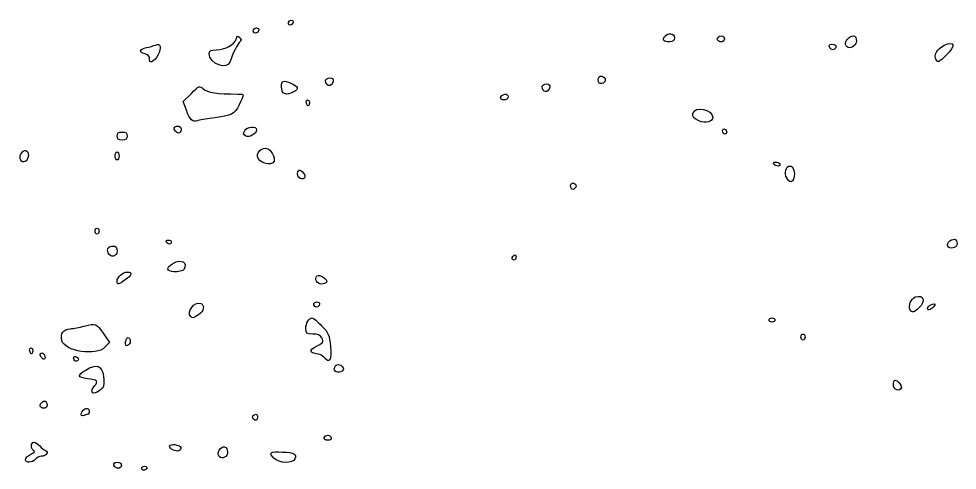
# Model space of a CAD drawing. Header units: centimetres. Extents: x -9.1 to 23.1, y -7.7 to 7.6.
# Drawn here: x -5.655 to -2.598, y 0.553 to 2.025 of the extents above; entities that cross this region are included whole.
import ezdxf

# ---------------------------------------------------------------- set-up
doc = ezdxf.new("R2010")
doc.units = ezdxf.units.CM
doc.header["$MEASUREMENT"] = 0
doc.layers.add('Layer 1', color=7, linetype='Continuous')

msp = doc.modelspace()

# ---------------------------------------------------------------- linework, layer by layer
at = {"layer": 'Layer 1'}
for points, knots in [([(-4.76185, 2.0192), (-4.76807, 2.02542), (-4.78055, 2.01533), (-4.77591, 2.00784), (-4.77591, 2.00784), (-4.77315, 2.00338), (-4.7695, 2.00349), (-4.76481, 2.00825), (-4.76481, 2.00825), (-4.76096, 2.01208), (-4.75963, 2.01705), (-4.76185, 2.01927), (-4.76185, 2.01927), (-4.76185, 2.01927), (-4.76185, 2.0192), (-4.76185, 2.0192)], [0, 0, 0, 0, 0.2, 0.2, 0.2, 0.2, 0.4, 0.4, 0.4, 0.4, 0.6, 0.6, 0.6, 0.6, 1, 1, 1, 1]), ([(-4.87285, 1.98804), (-4.87143, 1.99231), (-4.87492, 1.9958), (-4.88061, 1.9958), (-4.88061, 1.9958), (-4.8863, 1.9958), (-4.89095, 1.99115), (-4.89095, 1.98546), (-4.89095, 1.98546), (-4.89095, 1.97393), (-4.87689, 1.97594), (-4.87285, 1.98805), (-4.87285, 1.98805), (-4.87285, 1.98805), (-4.87285, 1.98804), (-4.87285, 1.98804)], [0, 0, 0, 0, 0.2, 0.2, 0.2, 0.2, 0.4, 0.4, 0.4, 0.4, 0.6, 0.6, 0.6, 0.6, 1, 1, 1, 1]), ([(-4.96606, 1.88632), (-4.9599, 1.90811), (-4.94088, 1.94607), (-4.93347, 1.95136), (-4.93347, 1.95136), (-4.92935, 1.95432), (-4.93002, 1.95901), (-4.93531, 1.96431), (-4.93531, 1.96431), (-4.94205, 1.97105), (-4.9443, 1.97008), (-4.94715, 1.95918), (-4.94715, 1.95918), (-4.95195, 1.94084), (-4.98271, 1.92387), (-5.01116, 1.92387), (-5.01116, 1.92387), (-5.02948, 1.92387), (-5.03464, 1.92128), (-5.03464, 1.91204), (-5.03464, 1.91204), (-5.03464, 1.8781), (-4.97473, 1.85563), (-4.96605, 1.88632), (-4.96605, 1.88632), (-4.96605, 1.88632), (-4.96606, 1.88632), (-4.96606, 1.88632)], [0, 0, 0, 0, 0.125, 0.125, 0.125, 0.125, 0.25, 0.25, 0.25, 0.25, 0.375, 0.375, 0.375, 0.375, 0.5, 0.5, 0.5, 0.5, 0.625, 0.625, 0.625, 0.625, 0.75, 0.75, 0.75, 0.75, 1, 1, 1, 1]), ([(-3.51942, 1.96312), (-3.51942, 1.9783), (-3.53989, 1.98107), (-3.55122, 1.96742), (-3.55122, 1.96742), (-3.56037, 1.9564), (-3.55432, 1.95006), (-3.53466, 1.95006), (-3.53466, 1.95006), (-3.52378, 1.95006), (-3.51942, 1.95381), (-3.51942, 1.96312)], [0, 0, 0, 0, 0.25, 0.25, 0.25, 0.25, 0.5, 0.5, 0.5, 0.5, 1, 1, 1, 1]), ([(-3.35614, 1.95987), (-3.35614, 1.96526), (-3.36037, 1.96966), (-3.36555, 1.96966), (-3.36555, 1.96966), (-3.37646, 1.96966), (-3.38383, 1.96034), (-3.37773, 1.95425), (-3.37773, 1.95425), (-3.36992, 1.94644), (-3.35614, 1.95003), (-3.35614, 1.95987)], [0, 0, 0, 0, 0.25, 0.25, 0.25, 0.25, 0.5, 0.5, 0.5, 0.5, 1, 1, 1, 1]), ([(-2.93153, 1.94015), (-2.9233, 1.95006), (-2.92662, 1.96962), (-2.93654, 1.96962), (-2.93654, 1.96962), (-2.94958, 1.96962), (-2.96602, 1.95134), (-2.96212, 1.94118), (-2.96212, 1.94118), (-2.95699, 1.92781), (-2.94219, 1.92731), (-2.93153, 1.94015)], [0, 0, 0, 0, 0.25, 0.25, 0.25, 0.25, 0.5, 0.5, 0.5, 0.5, 1, 1, 1, 1]), ([(-5.20184, 1.90696), (-5.18881, 1.93115), (-5.19271, 1.94702), (-5.20991, 1.93981), (-5.20991, 1.93981), (-5.21583, 1.93734), (-5.22891, 1.93345), (-5.23896, 1.9312), (-5.23896, 1.9312), (-5.26231, 1.92598), (-5.26458, 1.91579), (-5.24353, 1.91064), (-5.24353, 1.91064), (-5.23292, 1.90805), (-5.22787, 1.90279), (-5.22912, 1.89565), (-5.22912, 1.89565), (-5.2325, 1.87632), (-5.21427, 1.88387), (-5.20183, 1.90696), (-5.20183, 1.90696), (-5.20183, 1.90696), (-5.20184, 1.90696), (-5.20184, 1.90696)], [0, 0, 0, 0, 0.1428571, 0.1428571, 0.1428571, 0.1428571, 0.2857143, 0.2857143, 0.2857143, 0.2857143, 0.4285714, 0.4285714, 0.4285714, 0.4285714, 0.5714286, 0.5714286, 0.5714286, 0.5714286, 0.7142857, 0.7142857, 0.7142857, 0.7142857, 1, 1, 1, 1]), ([(-2.99345, 1.9305), (-2.99121, 1.93412), (-2.99411, 1.93889), (-2.99988, 1.94111), (-2.99988, 1.94111), (-3.01239, 1.94591), (-3.01935, 1.94062), (-3.01334, 1.9309), (-3.01334, 1.9309), (-3.00792, 1.92212), (-2.99874, 1.92195), (-2.99345, 1.93049), (-2.99345, 1.93049), (-2.99345, 1.93049), (-2.99345, 1.9305), (-2.99345, 1.9305)], [0, 0, 0, 0, 0.2, 0.2, 0.2, 0.2, 0.4, 0.4, 0.4, 0.4, 0.6, 0.6, 0.6, 0.6, 1, 1, 1, 1]), ([(-2.6332, 1.90738), (-2.60213, 1.93756), (-2.60643, 1.95534), (-2.64083, 1.93894), (-2.64083, 1.93894), (-2.66355, 1.9281), (-2.67596, 1.90584), (-2.66719, 1.89164), (-2.66719, 1.89164), (-2.66094, 1.88153), (-2.65879, 1.88253), (-2.6332, 1.90738)], [0, 0, 0, 0, 0.25, 0.25, 0.25, 0.25, 0.5, 0.5, 0.5, 0.5, 1, 1, 1, 1]), ([(-3.74448, 1.82592), (-3.74448, 1.83121), (-3.74962, 1.83653), (-3.75591, 1.83774), (-3.75591, 1.83774), (-3.76393, 1.8393), (-3.76734, 1.83576), (-3.76734, 1.82592), (-3.76734, 1.82592), (-3.76734, 1.81608), (-3.76393, 1.81256), (-3.75591, 1.8141), (-3.75591, 1.8141), (-3.74962, 1.81529), (-3.74448, 1.82063), (-3.74448, 1.82592)], [0, 0, 0, 0, 0.2, 0.2, 0.2, 0.2, 0.4, 0.4, 0.4, 0.4, 0.6, 0.6, 0.6, 0.6, 1, 1, 1, 1]), ([(-5.02428, 1.70182), (-4.95807, 1.71061), (-4.95255, 1.71334), (-4.9372, 1.74493), (-4.9372, 1.74493), (-4.91961, 1.78114), (-4.91945, 1.77969), (-4.94101, 1.77982), (-4.94101, 1.77982), (-5.00894, 1.78023), (-5.04067, 1.7848), (-5.05312, 1.79607), (-5.05312, 1.79607), (-5.06625, 1.80796), (-5.06693, 1.80771), (-5.09272, 1.78192), (-5.09272, 1.78192), (-5.09272, 1.78192), (-5.11896, 1.75568), (-5.11896, 1.75568), (-5.11896, 1.75568), (-5.11896, 1.75568), (-5.10898, 1.72741), (-5.10898, 1.72741), (-5.10898, 1.72741), (-5.09804, 1.69641), (-5.08825, 1.68691), (-5.07326, 1.69278), (-5.07326, 1.69278), (-5.06787, 1.69488), (-5.04583, 1.69896), (-5.02428, 1.70182)], [0, 0, 0, 0, 0.1111111, 0.1111111, 0.1111111, 0.1111111, 0.2222222, 0.2222222, 0.2222222, 0.2222222, 0.3333333, 0.3333333, 0.3333333, 0.3333333, 0.4444444, 0.4444444, 0.4444444, 0.4444444, 0.5555556, 0.5555556, 0.5555556, 0.5555556, 0.6666667, 0.6666667, 0.6666667, 0.6666667, 0.7777778, 0.7777778, 0.7777778, 0.7777778, 1, 1, 1, 1]), ([(-4.75965, 1.78696), (-4.74148, 1.79668), (-4.74402, 1.80503), (-4.76824, 1.81519), (-4.76824, 1.81519), (-4.79345, 1.82576), (-4.79926, 1.82362), (-4.79926, 1.80376), (-4.79926, 1.80376), (-4.79926, 1.77953), (-4.78491, 1.77344), (-4.75964, 1.78696), (-4.75964, 1.78696), (-4.75964, 1.78696), (-4.75965, 1.78696), (-4.75965, 1.78696)], [0, 0, 0, 0, 0.2, 0.2, 0.2, 0.2, 0.4, 0.4, 0.4, 0.4, 0.6, 0.6, 0.6, 0.6, 1, 1, 1, 1]), ([(-4.63062, 1.82156), (-4.6292, 1.8289), (-4.63292, 1.83245), (-4.64205, 1.83245), (-4.64205, 1.83245), (-4.6495, 1.83245), (-4.65559, 1.82854), (-4.65559, 1.82374), (-4.65559, 1.82374), (-4.65559, 1.80374), (-4.63443, 1.80189), (-4.63062, 1.82156)], [0, 0, 0, 0, 0.25, 0.25, 0.25, 0.25, 0.5, 0.5, 0.5, 0.5, 1, 1, 1, 1]), ([(-3.92525, 1.80197), (-3.92383, 1.80931), (-3.92755, 1.81286), (-3.93668, 1.81286), (-3.93668, 1.81286), (-3.94413, 1.81286), (-3.95022, 1.80895), (-3.95022, 1.80415), (-3.95022, 1.80415), (-3.95022, 1.78415), (-3.92906, 1.7823), (-3.92525, 1.80197)], [0, 0, 0, 0, 0.25, 0.25, 0.25, 0.25, 0.5, 0.5, 0.5, 0.5, 1, 1, 1, 1]), ([(-4.06099, 1.77102), (-4.06099, 1.7771), (-4.06543, 1.78043), (-4.07188, 1.77918), (-4.07188, 1.77918), (-4.08827, 1.77601), (-4.09052, 1.76074), (-4.0746, 1.76074), (-4.0746, 1.76074), (-4.06658, 1.76074), (-4.06099, 1.76496), (-4.06099, 1.77102)], [0, 0, 0, 0, 0.25, 0.25, 0.25, 0.25, 0.5, 0.5, 0.5, 0.5, 1, 1, 1, 1]), ([(-4.7101, 1.75889), (-4.71674, 1.76553), (-4.72222, 1.75551), (-4.71677, 1.74672), (-4.71677, 1.74672), (-4.71265, 1.74006), (-4.71112, 1.74006), (-4.7089, 1.74672), (-4.7089, 1.74672), (-4.70739, 1.75126), (-4.70792, 1.75674), (-4.7101, 1.75892), (-4.7101, 1.75892), (-4.7101, 1.75892), (-4.7101, 1.75889), (-4.7101, 1.75889)], [0, 0, 0, 0, 0.2, 0.2, 0.2, 0.2, 0.4, 0.4, 0.4, 0.4, 0.6, 0.6, 0.6, 0.6, 1, 1, 1, 1]), ([(-3.39473, 1.70458), (-3.39473, 1.73081), (-3.45525, 1.74202), (-3.45888, 1.71646), (-3.45888, 1.71646), (-3.46051, 1.70497), (-3.45615, 1.69961), (-3.43938, 1.69256), (-3.43938, 1.69256), (-3.41618, 1.6828), (-3.39474, 1.68857), (-3.39474, 1.70457), (-3.39474, 1.70457), (-3.39474, 1.70457), (-3.39473, 1.70458), (-3.39473, 1.70458)], [0, 0, 0, 0, 0.2, 0.2, 0.2, 0.2, 0.4, 0.4, 0.4, 0.4, 0.6, 0.6, 0.6, 0.6, 1, 1, 1, 1]), ([(-5.30177, 1.64311), (-5.30177, 1.65269), (-5.30612, 1.65617), (-5.3181, 1.65617), (-5.3181, 1.65617), (-5.33007, 1.65617), (-5.33443, 1.65267), (-5.33443, 1.64311), (-5.33443, 1.64311), (-5.33443, 1.63353), (-5.33008, 1.63005), (-5.3181, 1.63005), (-5.3181, 1.63005), (-5.30613, 1.63005), (-5.30177, 1.63355), (-5.30177, 1.64311)], [0, 0, 0, 0, 0.2, 0.2, 0.2, 0.2, 0.4, 0.4, 0.4, 0.4, 0.6, 0.6, 0.6, 0.6, 1, 1, 1, 1]), ([(-5.1257, 1.66635), (-5.1257, 1.67595), (-5.13964, 1.67923), (-5.14741, 1.67146), (-5.14741, 1.67146), (-5.15332, 1.66555), (-5.13868, 1.64891), (-5.13149, 1.65335), (-5.13149, 1.65335), (-5.1283, 1.65533), (-5.1257, 1.66116), (-5.1257, 1.66634), (-5.1257, 1.66634), (-5.1257, 1.66634), (-5.1257, 1.66635), (-5.1257, 1.66635)], [0, 0, 0, 0, 0.2, 0.2, 0.2, 0.2, 0.4, 0.4, 0.4, 0.4, 0.6, 0.6, 0.6, 0.6, 1, 1, 1, 1]), ([(-4.8806, 1.6635), (-4.8806, 1.67664), (-4.91052, 1.67461), (-4.91908, 1.66087), (-4.91908, 1.66087), (-4.92469, 1.65188), (-4.92412, 1.64788), (-4.91656, 1.64317), (-4.91656, 1.64317), (-4.90498, 1.63595), (-4.8806, 1.64972), (-4.8806, 1.66348), (-4.8806, 1.66348), (-4.8806, 1.66348), (-4.8806, 1.6635), (-4.8806, 1.6635)], [0, 0, 0, 0, 0.2, 0.2, 0.2, 0.2, 0.4, 0.4, 0.4, 0.4, 0.6, 0.6, 0.6, 0.6, 1, 1, 1, 1]), ([(-3.34921, 1.65578), (-3.34921, 1.65916), (-3.35215, 1.66374), (-3.35574, 1.66596), (-3.35574, 1.66596), (-3.35933, 1.66818), (-3.36227, 1.66542), (-3.36227, 1.65981), (-3.36227, 1.65981), (-3.36227, 1.65421), (-3.35933, 1.64963), (-3.35574, 1.64963), (-3.35574, 1.64963), (-3.35215, 1.64963), (-3.34921, 1.65239), (-3.34921, 1.65578)], [0, 0, 0, 0, 0.2, 0.2, 0.2, 0.2, 0.4, 0.4, 0.4, 0.4, 0.6, 0.6, 0.6, 0.6, 1, 1, 1, 1]), ([(-5.62506, 1.57215), (-5.61873, 1.5921), (-5.63334, 1.60441), (-5.64485, 1.58882), (-5.64485, 1.58882), (-5.65489, 1.57522), (-5.65115, 1.55843), (-5.63807, 1.55843), (-5.63807, 1.55843), (-5.63331, 1.55843), (-5.62745, 1.56461), (-5.62506, 1.57215)], [0, 0, 0, 0, 0.25, 0.25, 0.25, 0.25, 0.5, 0.5, 0.5, 0.5, 1, 1, 1, 1]), ([(-5.3281, 1.57802), (-5.3281, 1.5852), (-5.33104, 1.59108), (-5.33463, 1.59108), (-5.33463, 1.59108), (-5.33822, 1.59108), (-5.34116, 1.58521), (-5.34116, 1.57802), (-5.34116, 1.57802), (-5.34116, 1.57083), (-5.33822, 1.56496), (-5.33463, 1.56496), (-5.33463, 1.56496), (-5.33104, 1.56496), (-5.3281, 1.57084), (-5.3281, 1.57802)], [0, 0, 0, 0, 0.2, 0.2, 0.2, 0.2, 0.4, 0.4, 0.4, 0.4, 0.6, 0.6, 0.6, 0.6, 1, 1, 1, 1]), ([(-4.82347, 1.56061), (-4.81856, 1.57341), (-4.83362, 1.60024), (-4.84718, 1.60285), (-4.84718, 1.60285), (-4.86229, 1.60577), (-4.87773, 1.59262), (-4.87773, 1.57686), (-4.87773, 1.57686), (-4.87773, 1.55697), (-4.83033, 1.54276), (-4.82348, 1.56061), (-4.82348, 1.56061), (-4.82348, 1.56061), (-4.82347, 1.56061), (-4.82347, 1.56061)], [0, 0, 0, 0, 0.2, 0.2, 0.2, 0.2, 0.4, 0.4, 0.4, 0.4, 0.6, 0.6, 0.6, 0.6, 1, 1, 1, 1]), ([(-4.72722, 1.52219), (-4.73182, 1.52773), (-4.73816, 1.53226), (-4.74131, 1.53226), (-4.74131, 1.53226), (-4.7502, 1.53226), (-4.74806, 1.5076), (-4.73888, 1.50423), (-4.73888, 1.50423), (-4.7256, 1.49936), (-4.718, 1.51107), (-4.72722, 1.52218), (-4.72722, 1.52218), (-4.72722, 1.52218), (-4.72722, 1.52219), (-4.72722, 1.52219)], [0, 0, 0, 0, 0.2, 0.2, 0.2, 0.2, 0.4, 0.4, 0.4, 0.4, 0.6, 0.6, 0.6, 0.6, 1, 1, 1, 1]), ([(-3.17626, 1.55176), (-3.17848, 1.55534), (-3.1847, 1.55829), (-3.19009, 1.55829), (-3.19009, 1.55829), (-3.19548, 1.55829), (-3.19807, 1.55537), (-3.19585, 1.55176), (-3.19585, 1.55176), (-3.19363, 1.54818), (-3.18741, 1.54523), (-3.18202, 1.54523), (-3.18202, 1.54523), (-3.17663, 1.54523), (-3.17404, 1.54815), (-3.17626, 1.55176)], [0, 0, 0, 0, 0.2, 0.2, 0.2, 0.2, 0.4, 0.4, 0.4, 0.4, 0.6, 0.6, 0.6, 0.6, 1, 1, 1, 1]), ([(-3.13056, 1.50614), (-3.12509, 1.52337), (-3.13241, 1.54533), (-3.14362, 1.54533), (-3.14362, 1.54533), (-3.15616, 1.54533), (-3.16204, 1.52225), (-3.15355, 1.50639), (-3.15355, 1.50639), (-3.14452, 1.48951), (-3.13587, 1.48942), (-3.13056, 1.50598), (-3.13056, 1.50598), (-3.13056, 1.50598), (-3.13056, 1.50614), (-3.13056, 1.50614)], [0, 0, 0, 0, 0.2, 0.2, 0.2, 0.2, 0.4, 0.4, 0.4, 0.4, 0.6, 0.6, 0.6, 0.6, 1, 1, 1, 1]), ([(-3.84367, 1.48712), (-3.85234, 1.49579), (-3.86195, 1.48391), (-3.85516, 1.47292), (-3.85516, 1.47292), (-3.852, 1.46781), (-3.84878, 1.46781), (-3.84367, 1.47292), (-3.84367, 1.47292), (-3.83856, 1.47803), (-3.83856, 1.48201), (-3.84367, 1.48712)], [0, 0, 0, 0, 0.25, 0.25, 0.25, 0.25, 0.5, 0.5, 0.5, 0.5, 1, 1, 1, 1]), ([(-5.39333, 1.33309), (-5.39333, 1.33848), (-5.39627, 1.34289), (-5.39986, 1.34289), (-5.39986, 1.34289), (-5.40345, 1.34289), (-5.40639, 1.33848), (-5.40639, 1.33309), (-5.40639, 1.33309), (-5.40639, 1.3277), (-5.40345, 1.3233), (-5.39986, 1.3233), (-5.39986, 1.3233), (-5.39627, 1.3233), (-5.39333, 1.32771), (-5.39333, 1.33309)], [0, 0, 0, 0, 0.2, 0.2, 0.2, 0.2, 0.4, 0.4, 0.4, 0.4, 0.6, 0.6, 0.6, 0.6, 1, 1, 1, 1]), ([(-5.33474, 1.26806), (-5.33474, 1.27987), (-5.33825, 1.28439), (-5.34742, 1.28439), (-5.34742, 1.28439), (-5.36281, 1.28439), (-5.36881, 1.27606), (-5.36346, 1.26212), (-5.36346, 1.26212), (-5.35677, 1.24468), (-5.33475, 1.24924), (-5.33475, 1.26806), (-5.33475, 1.26806), (-5.33475, 1.26806), (-5.33474, 1.26806), (-5.33474, 1.26806)], [0, 0, 0, 0, 0.2, 0.2, 0.2, 0.2, 0.4, 0.4, 0.4, 0.4, 0.6, 0.6, 0.6, 0.6, 1, 1, 1, 1]), ([(-5.15788, 1.29734), (-5.15788, 1.30092), (-5.16246, 1.30387), (-5.16806, 1.30387), (-5.16806, 1.30387), (-5.17366, 1.30387), (-5.17643, 1.30095), (-5.17421, 1.29734), (-5.17421, 1.29734), (-5.17199, 1.29376), (-5.16741, 1.29081), (-5.16403, 1.29081), (-5.16403, 1.29081), (-5.16065, 1.29081), (-5.15788, 1.29373), (-5.15788, 1.29734)], [0, 0, 0, 0, 0.2, 0.2, 0.2, 0.2, 0.4, 0.4, 0.4, 0.4, 0.6, 0.6, 0.6, 0.6, 1, 1, 1, 1]), ([(-2.6008, 1.28458), (-2.59847, 1.28833), (-2.59826, 1.29582), (-2.60032, 1.30119), (-2.60032, 1.30119), (-2.60507, 1.31357), (-2.63039, 1.30189), (-2.63039, 1.2873), (-2.63039, 1.2873), (-2.63039, 1.27637), (-2.6072, 1.27424), (-2.60081, 1.28458), (-2.60081, 1.28458), (-2.60081, 1.28458), (-2.6008, 1.28458), (-2.6008, 1.28458)], [0, 0, 0, 0, 0.2, 0.2, 0.2, 0.2, 0.4, 0.4, 0.4, 0.4, 0.6, 0.6, 0.6, 0.6, 1, 1, 1, 1]), ([(-4.03505, 1.24885), (-4.03505, 1.25445), (-4.03799, 1.25722), (-4.04158, 1.255), (-4.04158, 1.255), (-4.04517, 1.25278), (-4.04811, 1.2482), (-4.04811, 1.24482), (-4.04811, 1.24482), (-4.04811, 1.24144), (-4.04517, 1.23867), (-4.04158, 1.23867), (-4.04158, 1.23867), (-4.03799, 1.23867), (-4.03505, 1.24325), (-4.03505, 1.24885)], [0, 0, 0, 0, 0.2, 0.2, 0.2, 0.2, 0.4, 0.4, 0.4, 0.4, 0.6, 0.6, 0.6, 0.6, 1, 1, 1, 1]), ([(-5.11374, 1.21503), (-5.10941, 1.23785), (-5.1345, 1.24177), (-5.1607, 1.22236), (-5.1607, 1.22236), (-5.17815, 1.20944), (-5.16756, 1.19844), (-5.1399, 1.20075), (-5.1399, 1.20075), (-5.12269, 1.20219), (-5.11542, 1.20616), (-5.11374, 1.21502), (-5.11374, 1.21502), (-5.11374, 1.21502), (-5.11374, 1.21503), (-5.11374, 1.21503)], [0, 0, 0, 0, 0.2, 0.2, 0.2, 0.2, 0.4, 0.4, 0.4, 0.4, 0.6, 0.6, 0.6, 0.6, 1, 1, 1, 1]), ([(-5.30795, 1.17387), (-5.28603, 1.18948), (-5.28353, 1.19955), (-5.30158, 1.19955), (-5.30158, 1.19955), (-5.31637, 1.19955), (-5.3347, 1.18302), (-5.3347, 1.16969), (-5.3347, 1.16969), (-5.3347, 1.15722), (-5.33039, 1.15789), (-5.30795, 1.17386), (-5.30795, 1.17386), (-5.30795, 1.17386), (-5.30795, 1.17387), (-5.30795, 1.17387)], [0, 0, 0, 0, 0.2, 0.2, 0.2, 0.2, 0.4, 0.4, 0.4, 0.4, 0.6, 0.6, 0.6, 0.6, 1, 1, 1, 1]), ([(-4.65248, 1.16644), (-4.64707, 1.1752), (-4.67639, 1.1943), (-4.68383, 1.18686), (-4.68383, 1.18686), (-4.69311, 1.17758), (-4.68354, 1.16035), (-4.66912, 1.16035), (-4.66912, 1.16035), (-4.66204, 1.16035), (-4.65455, 1.16307), (-4.65248, 1.16643), (-4.65248, 1.16643), (-4.65248, 1.16643), (-4.65248, 1.16644), (-4.65248, 1.16644)], [0, 0, 0, 0, 0.2, 0.2, 0.2, 0.2, 0.4, 0.4, 0.4, 0.4, 0.6, 0.6, 0.6, 0.6, 1, 1, 1, 1]), ([(-5.06942, 1.06036), (-5.05184, 1.07188), (-5.04801, 1.09209), (-5.06237, 1.0976), (-5.06237, 1.0976), (-5.08265, 1.10538), (-5.10963, 1.06911), (-5.09469, 1.05416), (-5.09469, 1.05416), (-5.08869, 1.04816), (-5.08765, 1.04841), (-5.06942, 1.06036)], [0, 0, 0, 0, 0.25, 0.25, 0.25, 0.25, 0.5, 0.5, 0.5, 0.5, 1, 1, 1, 1]), ([(-4.67492, 1.09591), (-4.67492, 1.09929), (-4.67933, 1.10206), (-4.68472, 1.10206), (-4.68472, 1.10206), (-4.69482, 1.10206), (-4.6977, 1.09435), (-4.69034, 1.087), (-4.69034, 1.087), (-4.68512, 1.08178), (-4.67492, 1.0877), (-4.67492, 1.09592), (-4.67492, 1.09592), (-4.67492, 1.09592), (-4.67492, 1.09591), (-4.67492, 1.09591)], [0, 0, 0, 0, 0.2, 0.2, 0.2, 0.2, 0.4, 0.4, 0.4, 0.4, 0.6, 0.6, 0.6, 0.6, 1, 1, 1, 1]), ([(-2.72309, 1.08272), (-2.69973, 1.10448), (-2.70729, 1.12716), (-2.73496, 1.11837), (-2.73496, 1.11837), (-2.74859, 1.11405), (-2.75877, 1.08811), (-2.75147, 1.0763), (-2.75147, 1.0763), (-2.7453, 1.06632), (-2.7392, 1.0677), (-2.72308, 1.08271), (-2.72308, 1.08271), (-2.72308, 1.08271), (-2.72309, 1.08272), (-2.72309, 1.08272)], [0, 0, 0, 0, 0.2, 0.2, 0.2, 0.2, 0.4, 0.4, 0.4, 0.4, 0.6, 0.6, 0.6, 0.6, 1, 1, 1, 1]), ([(-2.67574, 1.08648), (-2.66816, 1.09561), (-2.66864, 1.09671), (-2.6793, 1.09464), (-2.6793, 1.09464), (-2.68607, 1.09332), (-2.69284, 1.08858), (-2.69433, 1.08409), (-2.69433, 1.08409), (-2.69821, 1.07244), (-2.6861, 1.074), (-2.67574, 1.08648)], [0, 0, 0, 0, 0.25, 0.25, 0.25, 0.25, 0.5, 0.5, 0.5, 0.5, 1, 1, 1, 1]), ([(-4.63959, 0.95587), (-4.64321, 0.99463), (-4.64619, 1.00172), (-4.66848, 1.02445), (-4.66848, 1.02445), (-4.68215, 1.03839), (-4.6958, 1.0498), (-4.69881, 1.0498), (-4.69881, 1.0498), (-4.7099, 1.0498), (-4.71997, 1.03363), (-4.71997, 1.01584), (-4.71997, 1.01584), (-4.71997, 0.99933), (-4.71777, 0.99755), (-4.69734, 0.99755), (-4.69734, 0.99755), (-4.68163, 0.99755), (-4.67264, 0.99368), (-4.66793, 0.98488), (-4.66793, 0.98488), (-4.66087, 0.9717), (-4.66269, 0.96927), (-4.69019, 0.9551), (-4.69019, 0.9551), (-4.70834, 0.94575), (-4.70649, 0.93583), (-4.68616, 0.93348), (-4.68616, 0.93348), (-4.67654, 0.93237), (-4.66516, 0.92723), (-4.66087, 0.92205), (-4.66087, 0.92205), (-4.64249, 0.8999), (-4.63542, 0.91114), (-4.6396, 0.95587), (-4.6396, 0.95587), (-4.6396, 0.95587), (-4.63959, 0.95587), (-4.63959, 0.95587)], [0, 0, 0, 0, 0.0909091, 0.0909091, 0.0909091, 0.0909091, 0.1818182, 0.1818182, 0.1818182, 0.1818182, 0.2727273, 0.2727273, 0.2727273, 0.2727273, 0.3636364, 0.3636364, 0.3636364, 0.3636364, 0.4545455, 0.4545455, 0.4545455, 0.4545455, 0.5454545, 0.5454545, 0.5454545, 0.5454545, 0.6363636, 0.6363636, 0.6363636, 0.6363636, 0.7272727, 0.7272727, 0.7272727, 0.7272727, 0.8181818, 0.8181818, 0.8181818, 0.8181818, 1, 1, 1, 1]), ([(-3.19194, 1.04328), (-3.19194, 1.04686), (-3.19635, 1.04981), (-3.20174, 1.04981), (-3.20174, 1.04981), (-3.20713, 1.04981), (-3.21154, 1.04689), (-3.21154, 1.04328), (-3.21154, 1.04328), (-3.21154, 1.0397), (-3.20713, 1.03675), (-3.20174, 1.03675), (-3.20174, 1.03675), (-3.19635, 1.03675), (-3.19194, 1.03967), (-3.19194, 1.04328)], [0, 0, 0, 0, 0.2, 0.2, 0.2, 0.2, 0.4, 0.4, 0.4, 0.4, 0.6, 0.6, 0.6, 0.6, 1, 1, 1, 1]), ([(-5.37422, 0.95426), (-5.37422, 0.95426), (-5.35967, 0.96975), (-5.35967, 0.96975), (-5.35967, 0.96975), (-5.35967, 0.96975), (-5.38007, 0.99998), (-5.38007, 0.99998), (-5.38007, 0.99998), (-5.40221, 1.03278), (-5.40338, 1.03322), (-5.442, 1.02297), (-5.442, 1.02297), (-5.45637, 1.01914), (-5.47662, 1.01556), (-5.487, 1.01496), (-5.487, 1.01496), (-5.50987, 1.01364), (-5.52049, 0.99887), (-5.51482, 0.97626), (-5.51482, 0.97626), (-5.50599, 0.94109), (-5.40189, 0.92481), (-5.37422, 0.95426)], [0, 0, 0, 0, 0.1428571, 0.1428571, 0.1428571, 0.1428571, 0.2857143, 0.2857143, 0.2857143, 0.2857143, 0.4285714, 0.4285714, 0.4285714, 0.4285714, 0.5714286, 0.5714286, 0.5714286, 0.5714286, 0.7142857, 0.7142857, 0.7142857, 0.7142857, 1, 1, 1, 1]), ([(-5.2917, 0.9736), (-5.2917, 0.99062), (-5.30451, 0.98955), (-5.30694, 0.97232), (-5.30694, 0.97232), (-5.30843, 0.96175), (-5.30638, 0.95781), (-5.30041, 0.9598), (-5.30041, 0.9598), (-5.29562, 0.96141), (-5.2917, 0.9676), (-5.2917, 0.97359), (-5.2917, 0.97359), (-5.2917, 0.97359), (-5.2917, 0.9736), (-5.2917, 0.9736)], [0, 0, 0, 0, 0.2, 0.2, 0.2, 0.2, 0.4, 0.4, 0.4, 0.4, 0.6, 0.6, 0.6, 0.6, 1, 1, 1, 1]), ([(-3.09408, 0.98777), (-3.09408, 0.99316), (-3.09702, 0.99756), (-3.10061, 0.99756), (-3.10061, 0.99756), (-3.1042, 0.99756), (-3.10714, 0.99315), (-3.10714, 0.98777), (-3.10714, 0.98777), (-3.10714, 0.98239), (-3.1042, 0.97797), (-3.10061, 0.97797), (-3.10061, 0.97797), (-3.09702, 0.97797), (-3.09408, 0.98238), (-3.09408, 0.98777)], [0, 0, 0, 0, 0.2, 0.2, 0.2, 0.2, 0.4, 0.4, 0.4, 0.4, 0.6, 0.6, 0.6, 0.6, 1, 1, 1, 1]), ([(-5.61095, 0.95007), (-5.61759, 0.95671), (-5.62307, 0.94669), (-5.61762, 0.9379), (-5.61762, 0.9379), (-5.6135, 0.93124), (-5.61197, 0.93124), (-5.60975, 0.9379), (-5.60975, 0.9379), (-5.60824, 0.94244), (-5.60877, 0.94792), (-5.61094, 0.95009), (-5.61094, 0.95009), (-5.61094, 0.95009), (-5.61095, 0.95007), (-5.61095, 0.95007)], [0, 0, 0, 0, 0.2, 0.2, 0.2, 0.2, 0.4, 0.4, 0.4, 0.4, 0.6, 0.6, 0.6, 0.6, 1, 1, 1, 1]), ([(-5.57144, 0.92911), (-5.57365, 0.93488), (-5.57857, 0.93769), (-5.58236, 0.93534), (-5.58236, 0.93534), (-5.58709, 0.93242), (-5.58682, 0.92814), (-5.58147, 0.92171), (-5.58147, 0.92171), (-5.57198, 0.91027), (-5.56592, 0.91474), (-5.57143, 0.92911), (-5.57143, 0.92911), (-5.57143, 0.92911), (-5.57144, 0.92911), (-5.57144, 0.92911)], [0, 0, 0, 0, 0.2, 0.2, 0.2, 0.2, 0.4, 0.4, 0.4, 0.4, 0.6, 0.6, 0.6, 0.6, 1, 1, 1, 1]), ([(-5.46385, 0.92111), (-5.47223, 0.92949), (-5.48073, 0.923), (-5.47453, 0.91297), (-5.47453, 0.91297), (-5.47213, 0.9091), (-5.46717, 0.90775), (-5.46351, 0.91001), (-5.46351, 0.91001), (-5.45905, 0.91277), (-5.45916, 0.91642), (-5.46384, 0.92111), (-5.46384, 0.92111), (-5.46384, 0.92111), (-5.46385, 0.92111), (-5.46385, 0.92111)], [0, 0, 0, 0, 0.2, 0.2, 0.2, 0.2, 0.4, 0.4, 0.4, 0.4, 0.6, 0.6, 0.6, 0.6, 1, 1, 1, 1]), ([(-5.38158, 0.82245), (-5.37763, 0.82739), (-5.37648, 0.84331), (-5.37885, 0.86036), (-5.37885, 0.86036), (-5.38372, 0.89546), (-5.40196, 0.90169), (-5.43681, 0.88018), (-5.43681, 0.88018), (-5.46485, 0.86288), (-5.46358, 0.85629), (-5.43137, 0.85197), (-5.43137, 0.85197), (-5.39776, 0.84746), (-5.39438, 0.84392), (-5.40864, 0.82815), (-5.40864, 0.82815), (-5.42265, 0.81267), (-5.41673, 0.79875), (-5.39995, 0.80773), (-5.39995, 0.80773), (-5.39359, 0.81115), (-5.38532, 0.81775), (-5.38157, 0.82244), (-5.38157, 0.82244), (-5.38157, 0.82244), (-5.38158, 0.82245), (-5.38158, 0.82245)], [0, 0, 0, 0, 0.125, 0.125, 0.125, 0.125, 0.25, 0.25, 0.25, 0.25, 0.375, 0.375, 0.375, 0.375, 0.5, 0.5, 0.5, 0.5, 0.625, 0.625, 0.625, 0.625, 0.75, 0.75, 0.75, 0.75, 1, 1, 1, 1]), ([(-4.59862, 0.88075), (-4.59372, 0.88868), (-4.60818, 0.90065), (-4.61866, 0.89733), (-4.61866, 0.89733), (-4.62225, 0.89618), (-4.62614, 0.89036), (-4.6273, 0.88437), (-4.6273, 0.88437), (-4.62972, 0.87186), (-4.60596, 0.86886), (-4.59861, 0.88075), (-4.59861, 0.88075), (-4.59861, 0.88075), (-4.59862, 0.88075), (-4.59862, 0.88075)], [0, 0, 0, 0, 0.2, 0.2, 0.2, 0.2, 0.4, 0.4, 0.4, 0.4, 0.6, 0.6, 0.6, 0.6, 1, 1, 1, 1]), ([(-2.78022, 0.82321), (-2.78022, 0.83262), (-2.79298, 0.84737), (-2.80112, 0.84737), (-2.80112, 0.84737), (-2.80743, 0.84737), (-2.80811, 0.82519), (-2.80199, 0.81907), (-2.80199, 0.81907), (-2.79451, 0.81159), (-2.78022, 0.81431), (-2.78022, 0.82321)], [0, 0, 0, 0, 0.25, 0.25, 0.25, 0.25, 0.5, 0.5, 0.5, 0.5, 1, 1, 1, 1]), ([(-5.56248, 0.76527), (-5.56248, 0.77045), (-5.56509, 0.77629), (-5.56827, 0.77826), (-5.56827, 0.77826), (-5.57546, 0.78271), (-5.5901, 0.76606), (-5.58419, 0.76016), (-5.58419, 0.76016), (-5.57642, 0.75239), (-5.56248, 0.75567), (-5.56248, 0.76527)], [0, 0, 0, 0, 0.25, 0.25, 0.25, 0.25, 0.5, 0.5, 0.5, 0.5, 1, 1, 1, 1]), ([(-5.42822, 0.73625), (-5.42672, 0.73625), (-5.42549, 0.74087), (-5.42549, 0.74652), (-5.42549, 0.74652), (-5.42549, 0.76105), (-5.44763, 0.7554), (-5.45057, 0.74012), (-5.45057, 0.74012), (-5.45235, 0.73086), (-5.45024, 0.72886), (-5.44195, 0.73203), (-5.44195, 0.73203), (-5.4359, 0.73434), (-5.42973, 0.73625), (-5.42823, 0.73625), (-5.42823, 0.73625), (-5.42823, 0.73625), (-5.42822, 0.73625), (-5.42822, 0.73625)], [0, 0, 0, 0, 0.1666667, 0.1666667, 0.1666667, 0.1666667, 0.3333333, 0.3333333, 0.3333333, 0.3333333, 0.5, 0.5, 0.5, 0.5, 0.6666667, 0.6666667, 0.6666667, 0.6666667, 1, 1, 1, 1]), ([(-4.87687, 0.72645), (-4.87687, 0.73184), (-4.87964, 0.73625), (-4.88302, 0.73625), (-4.88302, 0.73625), (-4.89126, 0.73625), (-4.89715, 0.72605), (-4.89194, 0.72083), (-4.89194, 0.72083), (-4.88458, 0.71347), (-4.87688, 0.71635), (-4.87688, 0.72645), (-4.87688, 0.72645), (-4.87688, 0.72645), (-4.87687, 0.72645), (-4.87687, 0.72645)], [0, 0, 0, 0, 0.2, 0.2, 0.2, 0.2, 0.4, 0.4, 0.4, 0.4, 0.6, 0.6, 0.6, 0.6, 1, 1, 1, 1]), ([(-5.60073, 0.58926), (-5.59626, 0.59465), (-5.58725, 0.59905), (-5.58072, 0.59905), (-5.58072, 0.59905), (-5.56622, 0.59905), (-5.55594, 0.61351), (-5.56766, 0.61742), (-5.56766, 0.61742), (-5.5723, 0.61898), (-5.58082, 0.62575), (-5.5866, 0.6325), (-5.5866, 0.6325), (-5.59238, 0.63925), (-5.60086, 0.64477), (-5.60545, 0.64477), (-5.60545, 0.64477), (-5.61621, 0.64477), (-5.61637, 0.62066), (-5.60561, 0.61678), (-5.60561, 0.61678), (-5.6009, 0.61509), (-5.60505, 0.61026), (-5.61541, 0.60539), (-5.61541, 0.60539), (-5.62529, 0.60075), (-5.63337, 0.59302), (-5.63337, 0.58821), (-5.63337, 0.58821), (-5.63337, 0.57637), (-5.61081, 0.5771), (-5.60071, 0.58924), (-5.60071, 0.58924), (-5.60071, 0.58924), (-5.60073, 0.58926), (-5.60073, 0.58926)], [0, 0, 0, 0, 0.1, 0.1, 0.1, 0.1, 0.2, 0.2, 0.2, 0.2, 0.3, 0.3, 0.3, 0.3, 0.4, 0.4, 0.4, 0.4, 0.5, 0.5, 0.5, 0.5, 0.6, 0.6, 0.6, 0.6, 0.7, 0.7, 0.7, 0.7, 0.8, 0.8, 0.8, 0.8, 1, 1, 1, 1]), ([(-4.63697, 0.65947), (-4.63847, 0.66396), (-4.64361, 0.66763), (-4.6484, 0.66763), (-4.6484, 0.66763), (-4.65319, 0.66763), (-4.65833, 0.66397), (-4.65983, 0.65947), (-4.65983, 0.65947), (-4.66145, 0.65462), (-4.65682, 0.65131), (-4.6484, 0.65131), (-4.6484, 0.65131), (-4.63998, 0.65131), (-4.63535, 0.6546), (-4.63697, 0.65947)], [0, 0, 0, 0, 0.2, 0.2, 0.2, 0.2, 0.4, 0.4, 0.4, 0.4, 0.6, 0.6, 0.6, 0.6, 1, 1, 1, 1]), ([(-5.12674, 0.6276), (-5.12979, 0.63693), (-5.16407, 0.64138), (-5.16407, 0.63245), (-5.16407, 0.63245), (-5.16407, 0.62308), (-5.14372, 0.6128), (-5.13317, 0.61685), (-5.13317, 0.61685), (-5.12831, 0.6187), (-5.12542, 0.62355), (-5.12675, 0.6276), (-5.12675, 0.6276), (-5.12675, 0.6276), (-5.12674, 0.6276), (-5.12674, 0.6276)], [0, 0, 0, 0, 0.2, 0.2, 0.2, 0.2, 0.4, 0.4, 0.4, 0.4, 0.6, 0.6, 0.6, 0.6, 1, 1, 1, 1]), ([(-4.9754, 0.60799), (-4.97412, 0.61462), (-4.97631, 0.62327), (-4.98027, 0.62723), (-4.98027, 0.62723), (-4.99023, 0.63719), (-5.01016, 0.61682), (-5.00461, 0.60235), (-5.00461, 0.60235), (-4.99924, 0.58837), (-4.97841, 0.5924), (-4.9754, 0.60799)], [0, 0, 0, 0, 0.25, 0.25, 0.25, 0.25, 0.5, 0.5, 0.5, 0.5, 1, 1, 1, 1]), ([(-4.75543, 0.59033), (-4.74925, 0.60645), (-4.75769, 0.61118), (-4.79569, 0.61289), (-4.79569, 0.61289), (-4.83673, 0.61474), (-4.84204, 0.61104), (-4.82407, 0.59305), (-4.82407, 0.59305), (-4.80677, 0.57575), (-4.76171, 0.57397), (-4.75543, 0.59033)], [0, 0, 0, 0, 0.25, 0.25, 0.25, 0.25, 0.5, 0.5, 0.5, 0.5, 1, 1, 1, 1]), ([(-5.31983, 0.56976), (-5.31983, 0.5752), (-5.32564, 0.57956), (-5.33289, 0.57956), (-5.33289, 0.57956), (-5.3459, 0.57956), (-5.34988, 0.5726), (-5.3416, 0.56432), (-5.3416, 0.56432), (-5.33365, 0.55636), (-5.31983, 0.55982), (-5.31983, 0.56976)], [0, 0, 0, 0, 0.25, 0.25, 0.25, 0.25, 0.5, 0.5, 0.5, 0.5, 1, 1, 1, 1]), ([(-5.23819, 0.55996), (-5.23597, 0.56354), (-5.23873, 0.56649), (-5.24434, 0.56649), (-5.24434, 0.56649), (-5.24994, 0.56649), (-5.25452, 0.56357), (-5.25452, 0.55996), (-5.25452, 0.55996), (-5.25452, 0.55638), (-5.25175, 0.55343), (-5.24837, 0.55343), (-5.24837, 0.55343), (-5.24499, 0.55343), (-5.24041, 0.55635), (-5.23819, 0.55996)], [0, 0, 0, 0, 0.2, 0.2, 0.2, 0.2, 0.4, 0.4, 0.4, 0.4, 0.6, 0.6, 0.6, 0.6, 1, 1, 1, 1])]:
    msp.add_open_spline(points, degree=3, knots=knots, dxfattribs=at)

doc.saveas('drawing.dxf')
